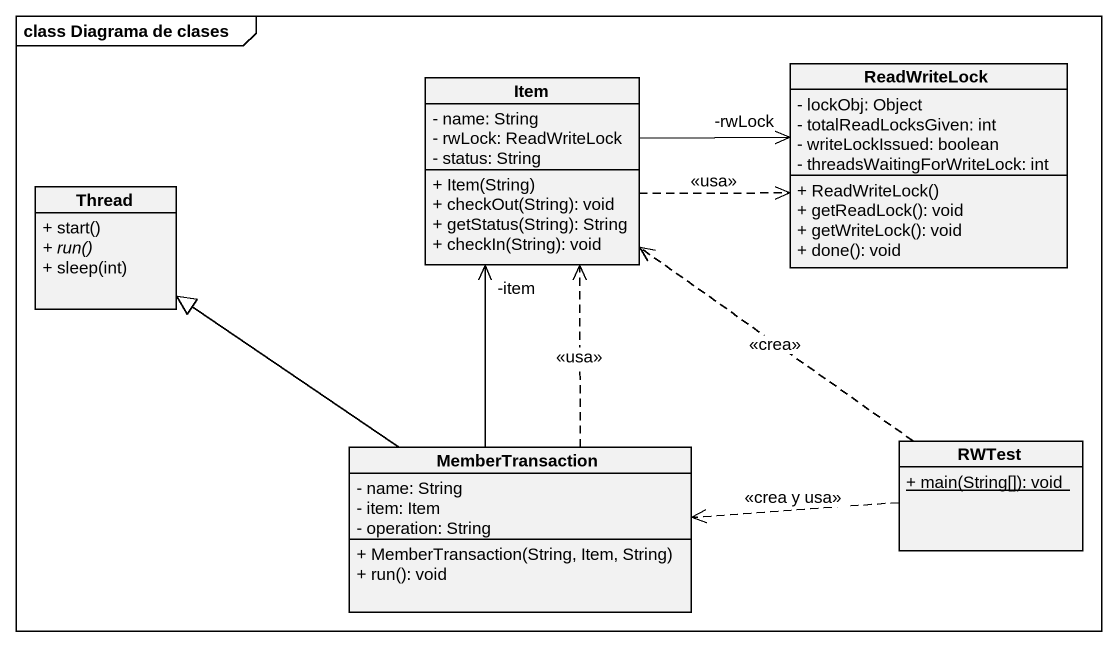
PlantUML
@startuml
mainframe class Diagrama de clases
hide circle
hide empty members
skinparam classAttributeIconSize 0
class ReadWriteLock {
  - lockObj: Object
  - totalReadLocksGiven: int
  - writeLockIssued: boolean
  - threadsWaitingForWriteLock: int
  + ReadWriteLock()
  + getReadLock(): void
  + getWriteLock(): void
  + done(): void
}
class Item {
  - name: String
  - rwLock: ReadWriteLock
  - status: String
  + Item(String)
  + checkOut(String): void
  + getStatus(String): String
  + checkIn(String): void
}
class Thread {
  + start()
  {abstract} + run()
  + sleep(int)
}
class MemberTransaction {
  - name: String
  - item: Item
  - operation: String
  + MemberTransaction(String, Item, String)
  + run(): void
}
class RWTest {
  {static} + main(String[]): void
}
Item -right-> "-rwLock" ReadWriteLock
Item .right.> ReadWriteLock : <<usa>>
MemberTransaction -up-> "-item" Item
MemberTransaction .up.> Item : <<usa>>
MemberTransaction -up-|> Thread
RWTest .up.> Item : <<crea>>
RWTest .left.> MemberTransaction : <<crea y usa>>
@enduml
